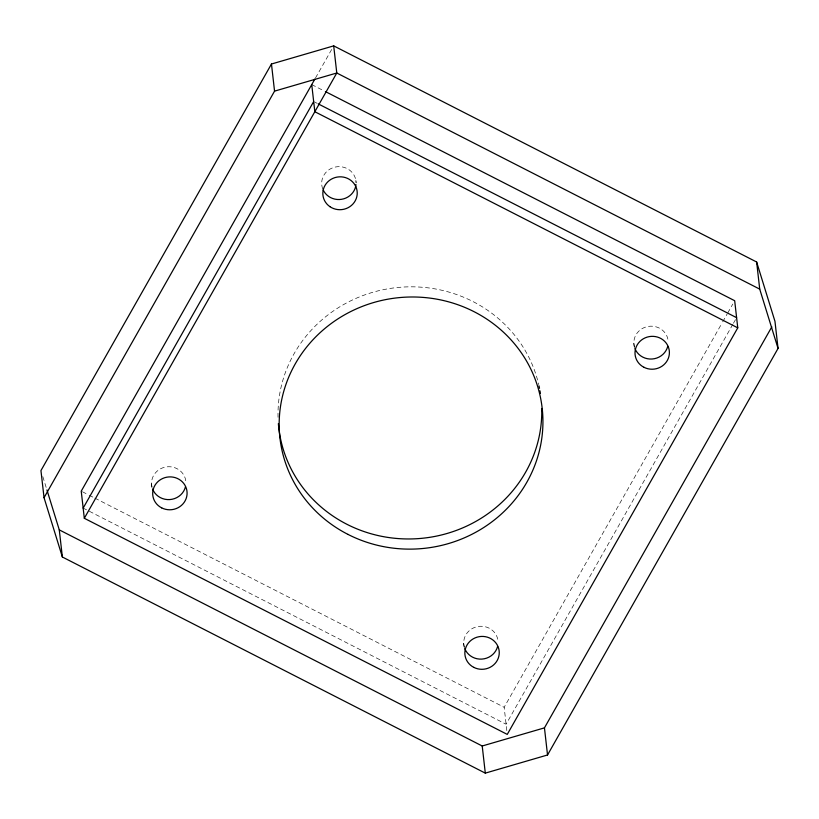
<?xml version="1.0" encoding="UTF-8"?>
<svg xmlns="http://www.w3.org/2000/svg" width="819" height="819" viewBox="0 0 819 819"><rect width="100%" height="100%" fill="white"/><g stroke="black" fill="none" stroke-linecap="round" stroke-linejoin="round"><path stroke-width="0.61" stroke-dasharray="4.09 3.07" d="M315.51 77.959L332.442 48.096M506.818 730.589L504.166 707.278L722.082 322.942M722.716 321.826L727.118 314.056M727.753 312.94L732.79 304.054M732.831 324.334L506.101 724.231L87.705 510.432M733.466 323.229L736.609 317.67M311.742 84.603L324.252 90.991M314.813 102.129L317.086 103.296M82.371 491.738L88.053 494.645M89.189 495.219L93.735 497.542M94.871 498.126L504.166 707.278M83.159 508.108L86.568 509.848M42.823 476.627L46.939 489.936M633.845 343.192L634.275 347M463.697 643.263L464.138 647.082M355.856 180.313L356.152 182.862M151.535 483.742L151.965 487.561M278.04 417.301A131.961 125.993 -6.5 0 1 394.052 287.899A131.961 125.993 -6.5 0 1 538.707 384.572M322.747 188.984A17.209 16.431 -6.5 0 1 335.585 166.984A17.209 16.431 -6.5 0 1 356.07 182.453M151.945 486.947A17.209 16.431 -6.5 0 1 166.626 466.871A17.209 16.431 -6.5 0 1 185.933 482.596M464.393 647.501A17.209 16.431 -6.5 0 1 478.235 626.474A17.209 16.431 -6.5 0 1 498.095 642.116M634.541 347.42A17.209 16.431 -6.5 0 1 648.372 326.392A17.209 16.431 -6.5 0 1 668.243 342.035"/><path stroke-width="1.23" d="M271.468 64.015L40.95 470.577L44.042 497.696L62.367 557.002L485.298 773.126L547.532 754.985L778.05 348.423L774.958 321.304L756.633 261.998L333.702 45.874L271.468 64.015L274.549 91.134L44.042 497.696M314.875 79.064L81.235 491.154L84.316 518.284L507.258 734.397L737.765 327.846L734.684 300.716L325.389 91.574M83.159 508.108L313.677 101.546M84.316 518.284L336.783 73.004L333.702 45.874M547.532 754.985L544.451 727.866L771.815 326.863M274.549 91.134L336.783 73.004L759.725 289.127L778.05 348.423M46.939 489.936L59.275 529.873L482.217 745.996L544.451 727.866M318.222 103.87L736.609 317.67M737.765 327.846L314.834 111.722L311.742 84.603M756.633 261.998L759.725 289.127M482.217 745.996L485.298 773.126M59.275 529.873L62.367 557.002M541.738 408.476A131.961 125.993 -6.5 0 1 416.431 538.738A131.961 125.993 -6.5 0 1 278.368 423.597M538.984 385.81A131.961 125.993 -6.5 0 1 539.506 388.308M539.967 390.817A131.961 125.993 -6.5 0 1 540.386 393.335M355.989 184.603A17.209 16.431 -6.5 0 1 341.605 199.304A17.209 16.431 -6.5 0 1 323.177 189.967M185.452 486.865A17.209 16.431 -6.5 0 1 169.717 499.58A17.209 16.431 -6.5 0 1 152.58 488.994M497.624 646.386A17.209 16.431 -6.5 0 1 481.879 659.1A17.209 16.431 -6.5 0 1 464.752 648.515M667.761 346.304A17.209 16.431 -6.5 0 1 652.026 359.019A17.209 16.431 -6.5 0 1 634.889 348.433M347.932 534.377A131.961 125.993 -6.5 0 0 542.895 418.652A131.961 125.993 -6.5 0 0 342.311 316.154A131.961 125.993 -6.5 0 0 347.932 534.377M329.955 206.685A17.209 16.431 -6.5 0 0 357.145 194.779A17.209 16.431 -6.5 0 0 333.005 178.327A17.209 16.431 -6.5 0 0 329.955 206.685M161.66 507.862A17.209 16.431 -6.5 0 0 187.09 492.762A17.209 16.431 -6.5 0 0 160.923 479.391A17.209 16.431 -6.5 0 0 161.66 507.862M473.822 667.383A17.209 16.431 -6.5 0 0 499.252 652.282A17.209 16.431 -6.5 0 0 473.095 638.912A17.209 16.431 -6.5 0 0 473.822 667.383M643.969 367.301A17.209 16.431 -6.5 0 0 669.399 352.211A17.209 16.431 -6.5 0 0 643.232 338.841A17.209 16.431 -6.5 0 0 643.969 367.301"/></g></svg>
